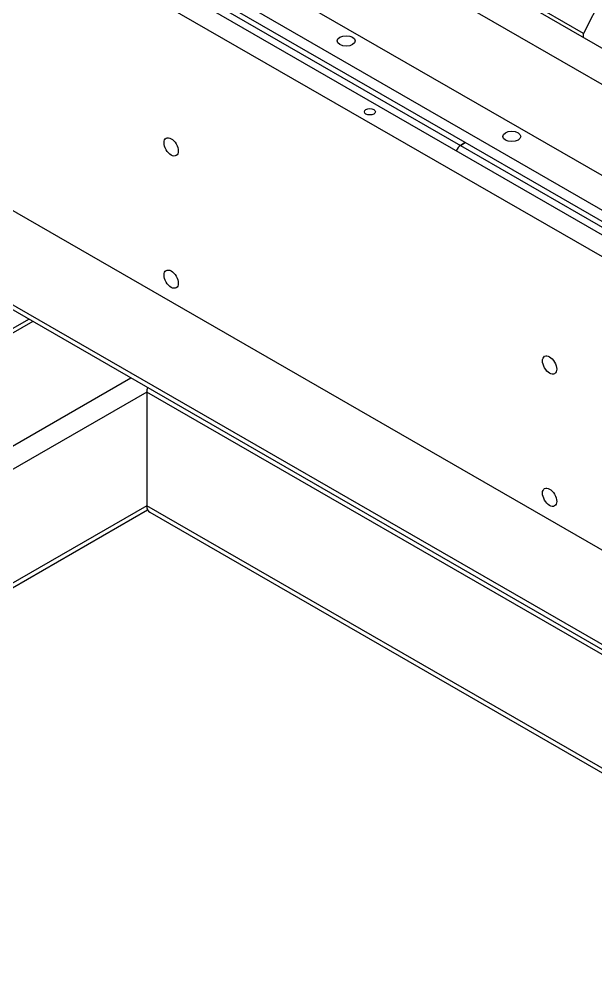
# Model space of a CAD drawing. Header units: millimetres. Extents: x 0 to 7722, y 0 to 5460.
# Drawn here: x 4296.7 to 4555.2, y 2956.8 to 3387.7 of the extents above; entities that cross this region are included whole.
import ezdxf

# ---------------------------------------------------------------- set-up
doc = ezdxf.new("R2010")
doc.units = ezdxf.units.MM
doc.header["$LTSCALE"] = 5
doc.layers.get('0').update_dxf_attribs({"linetype": 'CONTINUOUS'})

# ---------------------------------------------------------------- blocks, each defined once
blk = doc.blocks.new('RWFWFWEWEFWEFWEF')
for p, q in [((81.67, -168.47), (39.24, -252.99)), ((235.82, -367.89), (-92.98, -178.54)), ((-201.1, -188.84), (105.03, -365.13)), ((221.68, -376.03), (-107.13, -186.69)), ((-207.72, -192.65), (-15.94, -303.09)), ((-13.79, -301.85), (-205.57, -191.41)), ((-210.72, -194.38), (96.87, -371.51)), ((-219.2, -199.26), (96.87, -381.28)), ((118.4, -357.43), (-107.13, -227.56)), ((39.24, -252.99), (21.57, -242.81)), ((39.24, -254.69), (39.24, -252.99)), ((202.94, -573.98), (-324.56, -270.22)), ((-15.94, -303.09), (-13.79, -301.85)), ((-13.79, -301.85), (-15.94, -303.09)), ((-15.94, -303.09), (98.42, -368.94)), ((100.57, -367.7), (-13.79, -301.85)), ((240.06, -637.65), (-333.4, -307.41)), ((-332.07, -310.35), (240.12, -639.85)), ((-283.02, -423.21), (-209.56, -380.9)), ((-207.69, -381.98), (-283.02, -425.36)), ((-163.7, -407.31), (-283.02, -476.02)), ((-156.62, -413.67), (-280.37, -484.93)), ((-156.62, -413.67), (-156.62, -464.53)), ((241.68, -643.04), (-156.62, -413.67)), ((-156.62, -464.53), (-280.37, -535.79)), ((376.36, -771.45), (-156.62, -464.53)), ((-281.7, -538.73), (-156.22, -466.46)), ((-155.29, -467.47), (376.36, -773.62))]:
    blk.add_line(p, q)
for centre, major_axis, ratio in [((-67.18, -256.27), (4, 0), 0.575862), ((-56.57, -288.03), (2.46, 0), 0.575862), ((7.07, -299.03), (4, 0), 0.575862), ((-145.66, -303.74), (2.25, -3.9), 0.578093), ((-145.66, -363.02), (2.25, -3.9), 0.578093), ((24.04, -401.47), (2.25, -3.9), 0.578093), ((24.04, -460.74), (2.25, -3.9), 0.578093)]:
    blk.add_ellipse(centre, major_axis=major_axis, ratio=ratio)
for centre, major_axis, start_param, end_param in [((-15.93, -305.54), (-1.5, -2.6), 3.927917, 5.008015), ((-15.93, -305.54), (1.5, 2.6), 0.786325, 1.866422), ((-152.1, -411.07), (-3.19, -5.55), 5.119094, 5.495853), ((-152.1, -461.92), (-3.19, -5.55), 5.495853, 6.283185)]:
    blk.add_ellipse(centre, major_axis=major_axis, ratio=0.578093, start_param=start_param, end_param=end_param)

msp = doc.modelspace()

# ---------------------------------------------------------------- block references
msp.add_blockref('RWFWFWEWEFWEFWEF', (4510.5, 3634.26))

doc.saveas('drawing.dxf')
